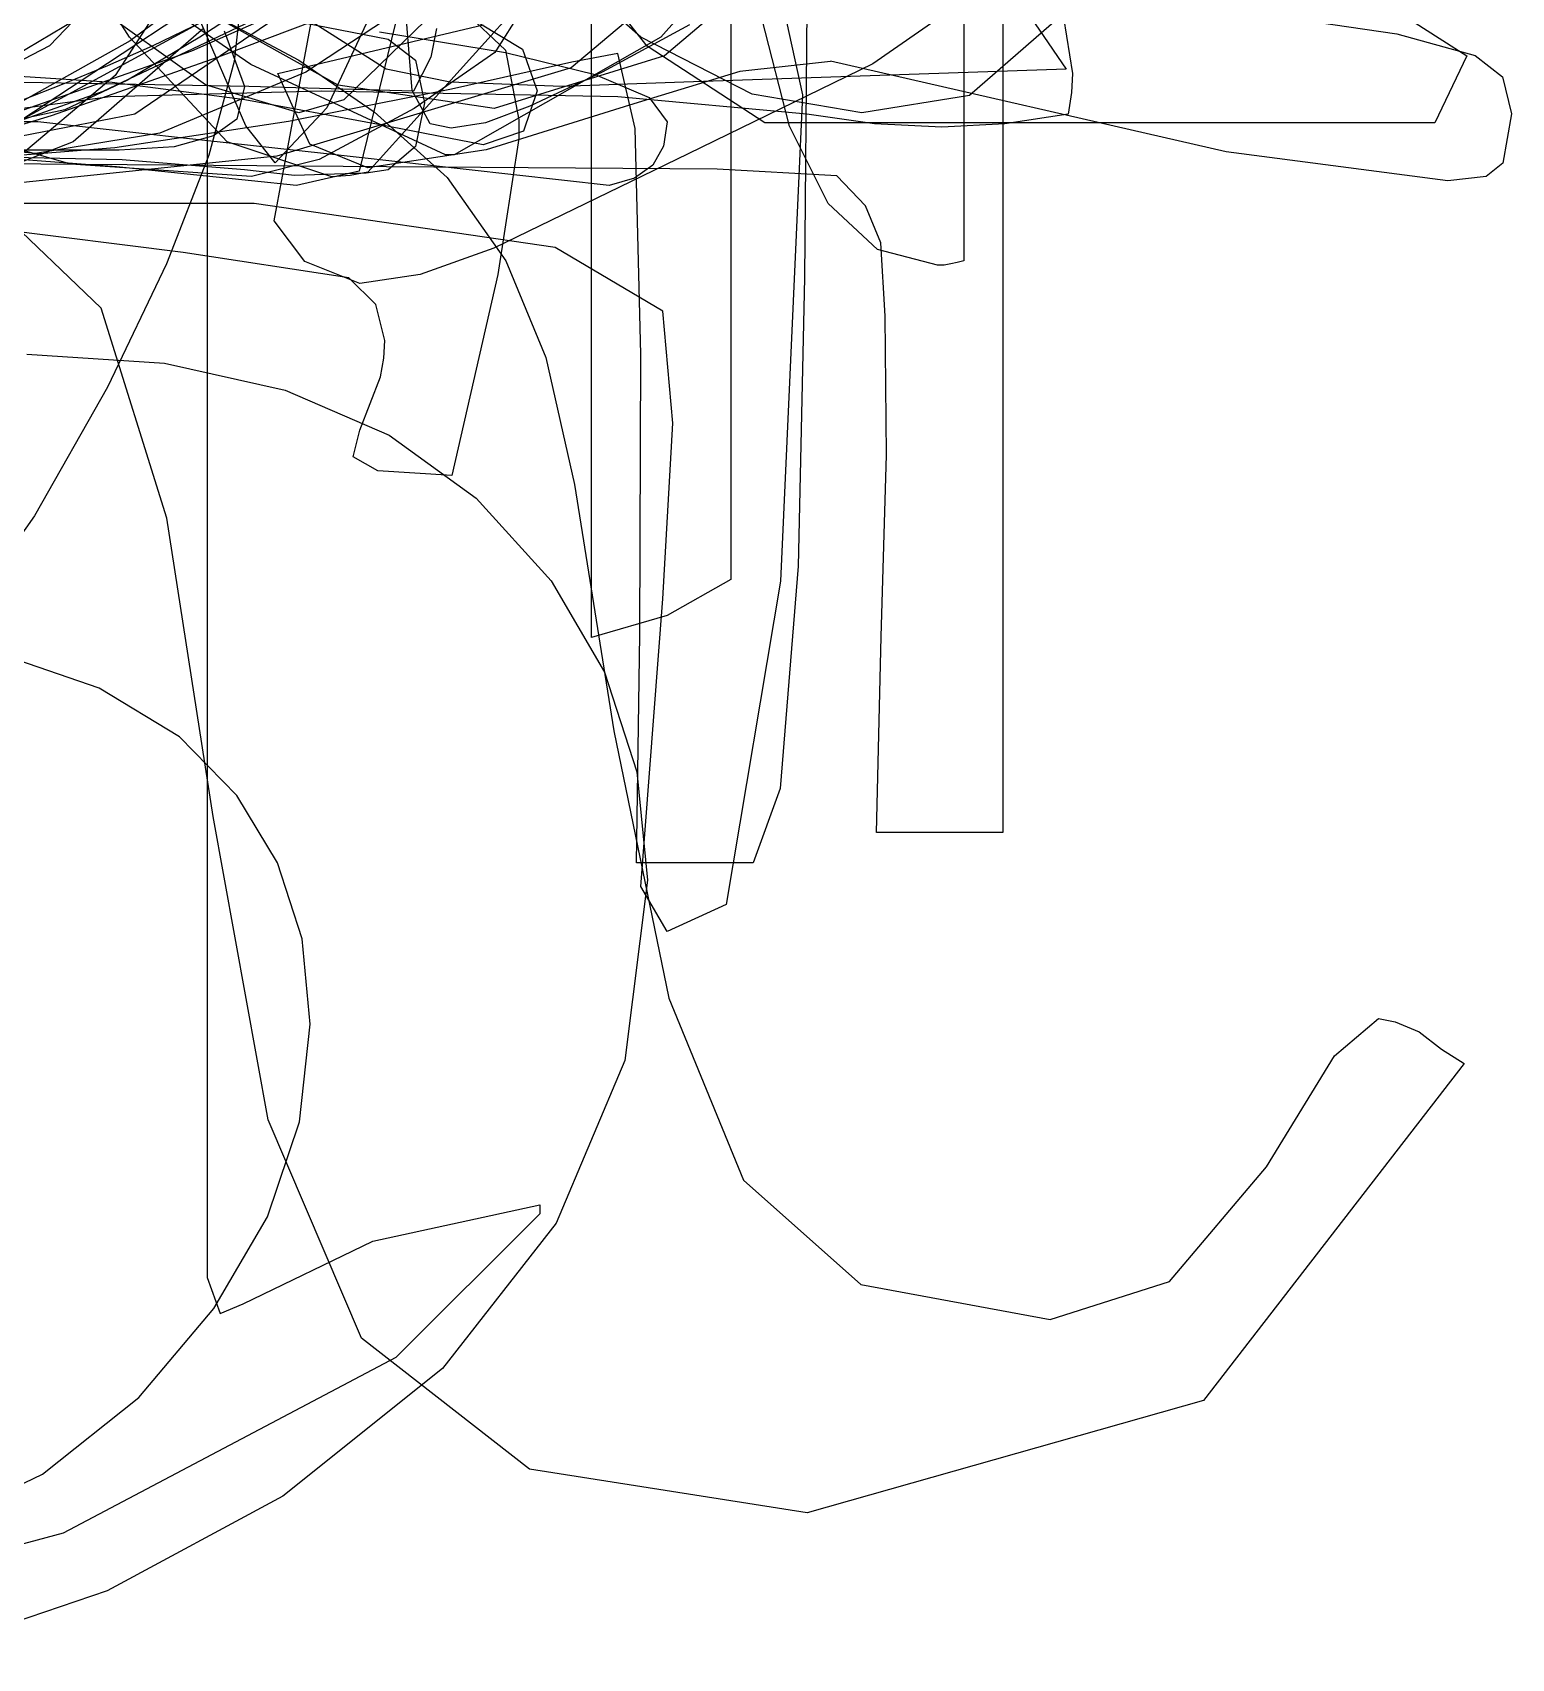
# Model space of a CAD drawing. Extents: x -0.2 to 10.5, y -3.8 to 8.5.
# Drawn here: x 6.819 to 10.529, y -3.697 to 0.384 of the extents above; entities that cross this region are included whole.
import ezdxf

# ---------------------------------------------------------------- set-up
doc = ezdxf.new("R2010")
doc.units = 0
for name, color, linetype in [('&', 7, 'CONTINUOUS'), ('2', 7, 'CONTINUOUS'), ('4', 7, 'CONTINUOUS'), ('6', 7, 'CONTINUOUS'), ('A', 7, 'CONTINUOUS'), ('a_', 7, 'CONTINUOUS'), ('B', 7, 'CONTINUOUS'), ('b_', 7, 'CONTINUOUS'), ('C', 7, 'CONTINUOUS'), ('D', 7, 'CONTINUOUS'), ('d_', 7, 'CONTINUOUS'), ('E', 7, 'CONTINUOUS'), ('F', 7, 'CONTINUOUS'), ('G', 7, 'CONTINUOUS'), ('g_', 7, 'CONTINUOUS'), ('H', 7, 'CONTINUOUS'), ('h_', 7, 'CONTINUOUS'), ('I', 7, 'CONTINUOUS'), ('J', 7, 'CONTINUOUS'), ('K', 7, 'CONTINUOUS'), ('k_', 7, 'CONTINUOUS'), ('L', 7, 'CONTINUOUS'), ('M', 7, 'CONTINUOUS'), ('m_', 7, 'CONTINUOUS'), ('N', 7, 'CONTINUOUS'), ('n_', 7, 'CONTINUOUS'), ('O', 7, 'CONTINUOUS'), ('P', 7, 'CONTINUOUS'), ('p_', 7, 'CONTINUOUS'), ('Q', 7, 'CONTINUOUS'), ('q_', 7, 'CONTINUOUS'), ('R', 7, 'CONTINUOUS'), ('T', 7, 'CONTINUOUS'), ('t_', 7, 'CONTINUOUS'), ('U', 7, 'CONTINUOUS'), ('u_', 7, 'CONTINUOUS'), ('W', 7, 'CONTINUOUS'), ('w_', 7, 'CONTINUOUS'), ('X', 7, 'CONTINUOUS'), ('x_', 7, 'CONTINUOUS'), ('Y', 7, 'CONTINUOUS'), ('Z', 7, 'CONTINUOUS'), ('z_', 7, 'CONTINUOUS')]:
    doc.layers.add(name, color=color, linetype=linetype)

msp = doc.modelspace()

# ---------------------------------------------------------------- linework, layer by layer
at = {"layer": '&', "color": 7}
for p, q in [((8.870251, 0.721841), (8.404469, 0.324952)), ((7.585915, 0.251913), (7.266214, 0.429685)), ((8.404469, 0.324952), (7.977282, 0.192674)), ((7.977282, 0.192674), (7.585915, 0.251913))]:
    msp.add_line(p, q, dxfattribs=at)
at = {"layer": '2', "color": 7}
for p, q in [((7.729232, 0.407784), (7.638281, 0.035731)), ((7.029188, 0.046737), (5.866124, 0.134932)), ((7.481185, -0.000112), (7.029188, 0.046737)), ((7.638281, 0.035731), (7.481185, -0.000112))]:
    msp.add_line(p, q, dxfattribs=at)
at = {"layer": '4', "color": 7}
for p, q in [((7.20282, 0.551097), (7.025738, 0.275507)), ((7.025738, 0.275507), (6.764604, 0.055006))]:
    msp.add_line(p, q, dxfattribs=at)
at = {"layer": '6', "color": 7}
for p, q in [((7.528725, 1.048683), (6.861068, 0.350042)), ((6.861068, 0.350042), (6.350503, 0.087518))]:
    msp.add_line(p, q, dxfattribs=at)
at = {"layer": 'A', "color": 7}
for p, q in [((9.405609, 0.421557), (9.428353, 0.28101)), ((9.428353, 0.28101), (9.425588, 0.233456)), ((7.013335, 0.222449), (6.686054, 0.179043)), ((7.543194, 0.236842), (7.013335, 0.222449)), ((8.28733, 0.222449), (7.543194, 0.236842)), ((8.761381, 0.179043), (8.28733, 0.222449)), ((9.425588, 0.233456), (9.417327, 0.179043)), ((8.931563, 0.154208), (8.761381, 0.179043)), ((9.417327, 0.179043), (9.258157, 0.154208)), ((9.100377, 0.146023), (8.931563, 0.154208)), ((9.258157, 0.154208), (9.100377, 0.146023))]:
    msp.add_line(p, q, dxfattribs=at)
at = {"layer": 'a_', "color": 7}
for p, q in [((8.046182, 0.440974), (7.978654, 0.333475)), ((7.978654, 0.333475), (7.776087, 0.192928)), ((7.776087, 0.192928), (7.537683, 0.064771)), ((6.91481, 0.053059), (6.590974, 0.14608)), ((7.368187, 0.022043), (6.91481, 0.053059)), ((7.537683, 0.064771), (7.368187, 0.022043))]:
    msp.add_line(p, q, dxfattribs=at)
at = {"layer": 'B', "color": 7}
for p, q in [((8.97153, 0.97158), (8.170206, 0.294952)), ((8.170206, 0.294952), (7.431574, 0.073774)), ((7.431574, 0.073774), (6.726022, 0.000058))]:
    msp.add_line(p, q, dxfattribs=at)
at = {"layer": 'b_', "color": 7}
msp.add_line((6.958907, 0.434765), (6.742558, 0.30593), dxfattribs=at)
at = {"layer": 'C', "color": 7}
for p, q in [((8.761556, 0.444219), (8.756039, -0.23238)), ((8.287487, 0.331246), (8.172065, 0.30895)), ((8.330894, 0.142439), (8.287487, 0.331246)), ((8.172065, 0.30895), (7.869919, 0.241781)), ((7.869919, 0.241781), (7.460959, 0.160134)), ((7.460959, 0.160134), (7.025134, 0.09432)), ((8.34537, -0.423925), (8.330894, 0.142439)), ((7.025134, 0.09432), (6.511094, 0.052974)), ((8.756039, -0.23238), (8.739506, -0.955857)), ((8.342604, -1.12742), (8.34537, -0.423925)), ((8.739506, -0.955857), (8.694712, -1.513952)), ((8.33434, -1.699992), (8.342604, -1.12742)), ((8.694712, -1.513952), (8.6265, -1.699992)), ((8.48042, -1.699992), (8.33434, -1.699992)), ((8.6265, -1.699992), (8.48042, -1.699992))]:
    msp.add_line(p, q, dxfattribs=at)
at = {"layer": 'D', "color": 7}
for p, q in [((7.693863, 0.600344), (7.07512, 0.178676)), ((7.07512, 0.178676), (6.348898, 0.038101))]:
    msp.add_line(p, q, dxfattribs=at)
at = {"layer": 'd_', "color": 7}
for p, q in [((7.254496, 0.469704), (6.972689, 0.283691)), ((6.972689, 0.283691), (6.676409, 0.089381))]:
    msp.add_line(p, q, dxfattribs=at)
at = {"layer": 'E', "color": 7}
for p, q in [((8.571214, 1.16922), (8.571214, -0.988792)), ((8.221193, -1.134842), (8.221193, 0.706206)), ((7.650681, 0.460221), (7.284813, 0.322243)), ((7.284813, 0.322243), (6.865203, 0.174274)), ((6.865203, 0.174274), (6.52362, 0.070585)), ((8.571214, -0.988792), (8.411362, -1.079724)), ((8.411362, -1.079724), (8.221193, -1.134842))]:
    msp.add_line(p, q, dxfattribs=at)
at = {"layer": 'F', "color": 7}
for p, q in [((7.29998, 0.387944), (7.350282, 0.248075)), ((7.350282, 0.248075), (7.330986, 0.166089)), ((7.330986, 0.166089), (7.273111, 0.124066)), ((7.273111, 0.124066), (7.17389, 0.097255)), ((7.036089, 0.088224), (6.449042, 0.088224)), ((7.17389, 0.097255), (7.036089, 0.088224))]:
    msp.add_line(p, q, dxfattribs=at)
at = {"layer": 'G', "color": 7}
for p, q in [((7.964879, 0.666977), (7.217289, 0.337285)), ((7.217289, 0.337285), (6.644718, 0.136456))]:
    msp.add_line(p, q, dxfattribs=at)
at = {"layer": 'g_', "color": 7}
for p, q in [((6.804568, -0.423868), (7.149937, -0.446446)), ((7.149937, -0.446446), (7.452932, -0.514151)), ((7.452932, -0.514151), (7.713554, -0.626984)), ((7.713554, -0.626984), (7.931804, -0.784943)), ((7.931804, -0.784943), (8.119903, -0.992659)), ((8.119903, -0.992659), (8.254261, -1.221767)), ((6.985607, -1.261871), (6.707416, -1.166197)), ((8.254261, -1.221767), (8.334877, -1.472239)), ((7.187664, -1.38427), (6.985607, -1.261871)), ((7.33115, -1.531111), (7.187664, -1.38427)), ((8.334877, -1.472239), (8.361753, -1.744047)), ((7.433641, -1.70019), (7.33115, -1.531111)), ((7.495136, -1.89148), (7.433641, -1.70019)), ((8.361753, -1.744047), (8.304562, -2.196224)), ((7.515636, -2.104981), (7.495136, -1.89148)), ((7.488763, -2.350628), (7.515636, -2.104981)), ((8.304562, -2.196224), (8.132995, -2.604628)), ((7.408147, -2.588682), (7.488763, -2.350628)), ((7.273789, -2.819145), (7.408147, -2.588682)), ((8.132995, -2.604628), (7.847053, -2.969287)), ((7.085689, -3.042044), (7.273789, -2.819145)), ((7.847053, -2.969287), (7.446736, -3.290202)), ((6.843497, -3.234971), (7.085689, -3.042044)), ((6.557898, -3.37278), (6.843497, -3.234971)), ((7.446736, -3.290202), (7.005762, -3.527748)), ((7.005762, -3.527748), (6.506911, -3.69742))]:
    msp.add_line(p, q, dxfattribs=at)
at = {"layer": 'H', "color": 7}
for p, q in [((9.513791, 0.713149), (8.926747, 0.305225)), ((7.424685, -0.088842), (7.559733, 0.63328)), ((8.926747, 0.305225), (8.463726, 0.079249)), ((8.463726, 0.079249), (7.975901, -0.157789)), ((7.501856, -0.190837), (7.424685, -0.088842)), ((7.975901, -0.157789), (7.791239, -0.223942)), ((7.639659, -0.245955), (7.501856, -0.190837)), ((7.791239, -0.223942), (7.639659, -0.245955))]:
    msp.add_line(p, q, dxfattribs=at)
at = {"layer": 'h_', "color": 7}
for p, q in [((7.566626, 0.586882), (7.238653, 0.371914)), ((7.238653, 0.371914), (7.057437, 0.264415)), ((7.057437, 0.264415), (6.899655, 0.189993)), ((6.899655, 0.189993), (6.79768, 0.16798))]:
    msp.add_line(p, q, dxfattribs=at)
at = {"layer": 'I', "color": 7}
for p, q in [((7.938699, 0.408123), (8.048249, 0.34197)), ((8.048249, 0.34197), (8.084771, 0.237237)), ((7.018857, 0.258602), (6.786659, 0.272995)), ((7.351654, 0.215196), (7.018857, 0.258602)), ((7.687204, 0.152486), (7.351654, 0.215196)), ((8.084771, 0.237237), (8.051006, 0.135976)), ((7.949723, 0.102194), (7.687204, 0.152486)), ((8.051006, 0.135976), (7.949723, 0.102194))]:
    msp.add_line(p, q, dxfattribs=at)
at = {"layer": 'J', "color": 7}
for p, q in [((7.346018, 0.510316), (7.324829, 0.311377)), ((7.324829, 0.311377), (7.26127, 0.075552)), ((7.26127, 0.075552), (7.155341, -0.197131)), ((7.155341, -0.197131), (7.007042, -0.506672)), ((7.007042, -0.506672), (6.823429, -0.829478)), ((6.823429, -0.829478), (6.611569, -1.13092))]:
    msp.add_line(p, q, dxfattribs=at)
at = {"layer": 'K', "color": 7}
for p, q in [((9.265745, 0.507098), (9.411817, 0.29213)), ((7.705806, 0.29213), (7.5177, 0.411312)), ((7.867032, 0.259053), (7.705806, 0.29213)), ((9.411817, 0.29213), (8.452703, 0.259053)), ((8.146778, 0.248046), (7.867032, 0.259053)), ((8.452703, 0.259053), (8.146778, 0.248046))]:
    msp.add_line(p, q, dxfattribs=at)
at = {"layer": 'k_', "color": 7}
for p, q in [((7.953161, 0.579545), (7.504613, 0.283973)), ((7.504613, 0.283973), (7.138052, 0.131009)), ((7.138052, 0.131009), (6.826619, 0.080011)), ((6.826619, 0.080011), (6.686056, 0.09384))]:
    msp.add_line(p, q, dxfattribs=at)
at = {"layer": 'L', "color": 7}
for p, q in [((9.253343, 1.424208), (9.253343, -0.099877)), ((7.707181, 0.046427), (6.710856, 0.054611)), ((8.536755, 0.040782), (7.707181, 0.046427)), ((8.837172, 0.024131), (8.536755, 0.040782)), ((8.908825, -0.050968), (8.837172, 0.024131)), ((8.947415, -0.143988), (8.908825, -0.050968)), ((9.253343, -0.099877), (9.253343, -1.62399)), ((8.957747, -0.327969), (8.947415, -0.143988)), ((8.961198, -0.675921), (8.957747, -0.327969)), ((8.948103, -1.133431), (8.961198, -0.675921)), ((8.936394, -1.62399), (8.948103, -1.133431)), ((9.094869, -1.62399), (8.936394, -1.62399)), ((9.253343, -1.62399), (9.094869, -1.62399))]:
    msp.add_line(p, q, dxfattribs=at)
at = {"layer": 'M', "color": 7}
for p, q in [((9.920314, 0.427681), (10.24139, 0.380126)), ((7.434332, 0.281208), (7.949025, 0.403156)), ((10.24139, 0.380126), (10.438457, 0.325686)), ((8.593256, 0.286034), (8.316276, 0.201282)), ((8.820632, 0.311434), (8.593256, 0.286034)), ((9.813508, 0.084555), (8.820633, 0.311913)), ((10.438457, 0.325686), (10.506663, 0.272656)), ((7.514254, 0.103436), (7.434332, 0.281208)), ((10.506663, 0.272656), (10.529407, 0.179636)), ((8.316276, 0.201282), (7.957293, 0.088986)), ((10.529407, 0.179636), (10.507357, 0.055599)), ((7.660332, 0.044197), (7.514254, 0.103436)), ((7.957293, 0.088986), (7.660332, 0.044197)), ((10.369553, 0.011516), (9.813508, 0.084555)), ((10.507357, 0.055599), (10.466008, 0.022523)), ((10.466008, 0.022523), (10.369553, 0.011516))]:
    msp.add_line(p, q, dxfattribs=at)
at = {"layer": 'm_', "color": 7}
for p, q in [((7.77105, 0.238648), (7.75592, 0.425197)), ((8.467138, 0.403128), (8.248347, 0.284312)), ((8.248347, 0.284312), (8.066135, 0.198658)), ((7.816452, 0.154405), (7.77105, 0.238648)), ((8.066135, 0.198658), (7.95516, 0.157227)), ((7.869415, 0.143398), (7.816452, 0.154405)), ((7.95516, 0.157227), (7.869415, 0.143398))]:
    msp.add_line(p, q, dxfattribs=at)
at = {"layer": 'N', "color": 7}
for p, q in [((9.155635, 1.622412), (9.155635, -0.189003)), ((8.718435, 0.148789), (8.648502, 0.420089)), ((8.815244, -0.044985), (8.718435, 0.148789)), ((8.938929, -0.16126), (8.815244, -0.044985)), ((9.089487, -0.20001), (8.938929, -0.16126)), ((9.10602, -0.20001), (9.089487, -0.20001)), ((9.122555, -0.197187), (9.10602, -0.20001)), ((9.139094, -0.193801), (9.122555, -0.197187)), ((9.155635, -0.189003), (9.139094, -0.193801))]:
    msp.add_line(p, q, dxfattribs=at)
at = {"layer": 'n_', "color": 7}
msp.add_line((7.350271, 0.469026), (6.60613, 0.063896), dxfattribs=at)
at = {"layer": 'O', "color": 7}
for p, q in [((7.381967, 0.418847), (6.994908, 0.235572)), ((6.994908, 0.235572), (6.624732, 0.104649))]:
    msp.add_line(p, q, dxfattribs=at)
at = {"layer": 'P', "color": 7}
for p, q in [((7.689269, 0.385884), (8.005181, 0.333503)), ((8.005181, 0.333503), (8.230834, 0.278385)), ((8.230834, 0.278385), (8.366227, 0.220502)), ((8.366227, 0.220502), (8.41136, 0.15988)), ((6.832128, 0.159796), (6.118305, 0.159796)), ((7.190418, 0.119833), (6.832128, 0.159796)), ((8.41136, 0.15988), (8.402228, 0.098215)), ((7.548708, 0.07987), (7.190418, 0.119833)), ((8.402228, 0.098215), (8.374838, 0.051027)), ((7.906998, 0.039908), (7.548708, 0.07987)), ((8.374838, 0.051027), (8.329191, 0.018289)), ((8.265288, -0.000055), (7.906998, 0.039908)), ((8.329191, 0.018289), (8.265288, -0.000055))]:
    msp.add_line(p, q, dxfattribs=at)
at = {"layer": 'p_', "color": 7}
for p, q in [((7.450177, 0.651652), (7.063641, 0.362967)), ((7.063641, 0.362967), (6.620599, 0.114217))]:
    msp.add_line(p, q, dxfattribs=at)
at = {"layer": 'Q', "color": 7}
for p, q in [((7.297213, 0.41594), (7.486698, 0.314651)), ((7.486698, 0.314651), (7.676173, 0.184434)), ((7.676173, 0.184434), (7.858769, 0.019757)), ((6.990604, -0.308157), (6.662627, 0.006013)), ((7.858769, 0.019757), (8.006213, -0.189708)), ((8.006213, -0.189708), (8.106815, -0.43225)), ((7.155964, -0.835264), (6.990604, -0.308157)), ((8.106815, -0.43225), (8.178468, -0.750569)), ((8.178468, -0.750569), (8.277692, -1.369313)), ((7.271724, -1.584225), (7.155964, -0.835264)), ((8.277692, -1.369313), (8.41549, -2.039732)), ((7.410212, -2.345604), (7.271724, -1.584225)), ((8.41549, -2.039732), (8.602909, -2.496536)), ((10.085671, -2.184427), (10.195921, -2.091406)), ((10.195921, -2.091406), (10.237944, -2.099591)), ((10.237944, -2.099591), (10.297896, -2.124426)), ((10.297896, -2.124426), (10.3537, -2.167832)), ((9.914801, -2.463488), (10.085671, -2.184427)), ((10.3537, -2.167832), (10.410895, -2.204352)), ((10.410895, -2.204352), (9.756319, -3.049777)), ((7.643795, -2.893369), (7.410212, -2.345604)), ((9.671571, -2.75079), (9.914801, -2.463488)), ((8.602909, -2.496536), (8.897114, -2.75906)), ((8.897114, -2.75906), (9.371854, -2.846577)), ((9.371854, -2.846577), (9.671571, -2.75079)), ((8.065469, -3.222017), (7.643795, -2.893369)), ((9.756319, -3.049777), (8.762762, -3.331576)), ((8.762762, -3.331576), (8.065469, -3.222017))]:
    msp.add_line(p, q, dxfattribs=at)
at = {"layer": 'q_', "color": 7}
for p, q in [((7.256566, 4.394596), (7.256566, -1.34078)), ((7.256566, -1.34078), (7.256566, -2.740884)), ((7.672732, -2.649896), (8.091657, -2.558936)), ((8.091657, -2.558936), (8.091657, -2.580949)), ((8.091657, -2.580949), (7.730611, -2.941996)), ((7.347516, -2.806981), (7.672732, -2.649896)), ((7.256566, -2.740884), (7.289639, -2.831816)), ((7.289639, -2.831816), (7.347516, -2.806981)), ((7.730611, -2.941996), (6.895519, -3.382968)), ((6.895519, -3.382968), (6.512425, -3.484935))]:
    msp.add_line(p, q, dxfattribs=at)
at = {"layer": 'R', "color": 7}
for p, q in [((8.361201, 0.349929), (7.741083, 1.138175)), ((10.133357, 0.507042), (10.417233, 0.325121)), ((8.6561, 0.157002), (8.361201, 0.349929)), ((10.417233, 0.325121), (10.337308, 0.157002)), ((10.337308, 0.157002), (8.6561, 0.157002))]:
    msp.add_line(p, q, dxfattribs=at)
at = {"layer": 'T', "color": 7}
for p, q in [((7.832586, 0.394068), (7.818111, 0.321706)), ((7.818111, 0.321706), (7.774707, 0.236955)), ((7.361292, 0.247962), (6.749446, 0.258968)), ((7.774707, 0.236955), (7.361292, 0.247962))]:
    msp.add_line(p, q, dxfattribs=at)
at = {"layer": 't_', "color": 7}
for p, q in [((7.297214, 0.43547), (7.118761, 0.349703)), ((7.118761, 0.349703), (7.007009, 0.300512)), ((7.007009, 0.300512), (6.897756, 0.254961)), ((6.897756, 0.254961), (6.791, 0.212994))]:
    msp.add_line(p, q, dxfattribs=at)
at = {"layer": 'U', "color": 7}
for p, q in [((9.610255, 0.609093), (9.169283, 0.226005)), ((8.345216, 0.372083), (8.136439, 0.556036)), ((8.624264, 0.229448), (8.345216, 0.372083)), ((8.899187, 0.181894), (8.624264, 0.229448)), ((9.169283, 0.226005), (8.899187, 0.181894))]:
    msp.add_line(p, q, dxfattribs=at)
at = {"layer": 'u_', "color": 7}
for p, q in [((7.982796, 0.587052), (7.599701, 0.21497)), ((7.252432, 0.252167), (6.957536, 0.463015)), ((7.486702, 0.181894), (7.252432, 0.252167)), ((7.599701, 0.21497), (7.486702, 0.181894))]:
    msp.add_line(p, q, dxfattribs=at)
at = {"layer": 'W', "color": 7}
for p, q in [((7.730003, 0.564813), (7.556951, 0.194594)), ((7.354175, 0.149664), (7.23287, 0.429402)), ((7.556951, 0.194594), (7.427917, 0.056446)), ((7.427917, 0.056446), (7.354175, 0.149664)), ((7.427917, 0.056446), (7.427912, 0.056446)), ((7.427912, 0.056446), (7.427917, 0.056446))]:
    msp.add_line(p, q, dxfattribs=at)
at = {"layer": 'w_', "color": 7}
for p, q in [((7.062256, 0.371914), (6.758395, 0.850083)), ((8.05375, 0.471115), (7.660325, 0.03288)), ((7.307543, 0.109391), (7.062256, 0.371914)), ((7.569374, 0.021874), (7.307543, 0.109391)), ((7.615534, 0.024696), (7.569374, 0.021874)), ((7.660325, 0.03288), (7.615534, 0.024696))]:
    msp.add_line(p, q, dxfattribs=at)
at = {"layer": 'X', "color": 7}
for p, q in [((8.857846, 0.890158), (8.394825, 0.372027)), ((7.366807, 0.303108), (6.826617, 0.67519)), ((8.394825, 0.372027), (7.876683, 0.077104)), ((7.854633, 0.077104), (7.366807, 0.303108)), ((7.876683, 0.077104), (7.854633, 0.077104))]:
    msp.add_line(p, q, dxfattribs=at)
at = {"layer": 'x_', "color": 7}
for p, q in [((7.248302, 0.394971), (6.921016, 0.109362)), ((6.921016, 0.109362), (6.639209, -0.000535))]:
    msp.add_line(p, q, dxfattribs=at)
at = {"layer": 'Y', "color": 7}
for p, q in [((7.500604, 0.40832), (7.711465, 0.366975)), ((7.711465, 0.366975), (7.779677, 0.314623)), ((7.779677, 0.314623), (7.802419, 0.207124)), ((7.802419, 0.207124), (7.779677, 0.097566)), ((7.779677, 0.097566), (7.711465, 0.039004)), ((7.043754, 0.06384), (6.664078, 0.072024)), ((7.350393, 0.039004), (7.043754, 0.06384)), ((7.475799, 0.025176), (7.350393, 0.039004)), ((7.576407, 0.027998), (7.475799, 0.025176)), ((7.655646, 0.03082), (7.576407, 0.027998)), ((7.711465, 0.039004), (7.655646, 0.03082))]:
    msp.add_line(p, q, dxfattribs=at)
at = {"layer": 'Z', "color": 7}
for p, q in [((8.691788, 0.497277), (8.750359, 0.227529)), ((8.750359, 0.227529), (8.695238, -0.993421)), ((7.375077, -0.045324), (3.794934, -0.045324)), ((8.130242, -0.15556), (7.375077, -0.045324)), ((8.400337, -0.31541), (8.130242, -0.15556)), ((8.425141, -0.596532), (8.400337, -0.31541)), ((8.400337, -1.037504), (8.425141, -0.596532)), ((8.695238, -0.993421), (8.558812, -1.805064)), ((8.345216, -1.759598), (8.400337, -1.037504)), ((8.411362, -1.8726), (8.345216, -1.759598)), ((8.558812, -1.805064), (8.411362, -1.8726))]:
    msp.add_line(p, q, dxfattribs=at)
at = {"layer": 'z_', "color": 7}
for p, q in [((7.904243, 0.43468), (8.005525, 0.339599)), ((8.005525, 0.339599), (8.039291, 0.164593)), ((8.039291, 0.164593), (8.039287, 0.141733)), ((8.039287, 0.141733), (8.039291, 0.117744)), ((8.039291, 0.117744), (7.986233, -0.223321)), ((7.196621, -0.168768), (6.606134, -0.094346)), ((7.612102, -0.232155), (7.196621, -0.168768)), ((7.680312, -0.298985), (7.612102, -0.232155)), ((7.986233, -0.223321), (7.87117, -0.728386)), ((7.703053, -0.38924), (7.680312, -0.298985)), ((7.700288, -0.434028), (7.703053, -0.38924)), ((7.692024, -0.4802), (7.700288, -0.434028)), ((7.640344, -0.614566), (7.692024, -0.4802)), ((7.623123, -0.681396), (7.640344, -0.614566)), ((7.685132, -0.716533), (7.623123, -0.681396)), ((7.87117, -0.728386), (7.685132, -0.716533))]:
    msp.add_line(p, q, dxfattribs=at)

doc.saveas('drawing.dxf')
